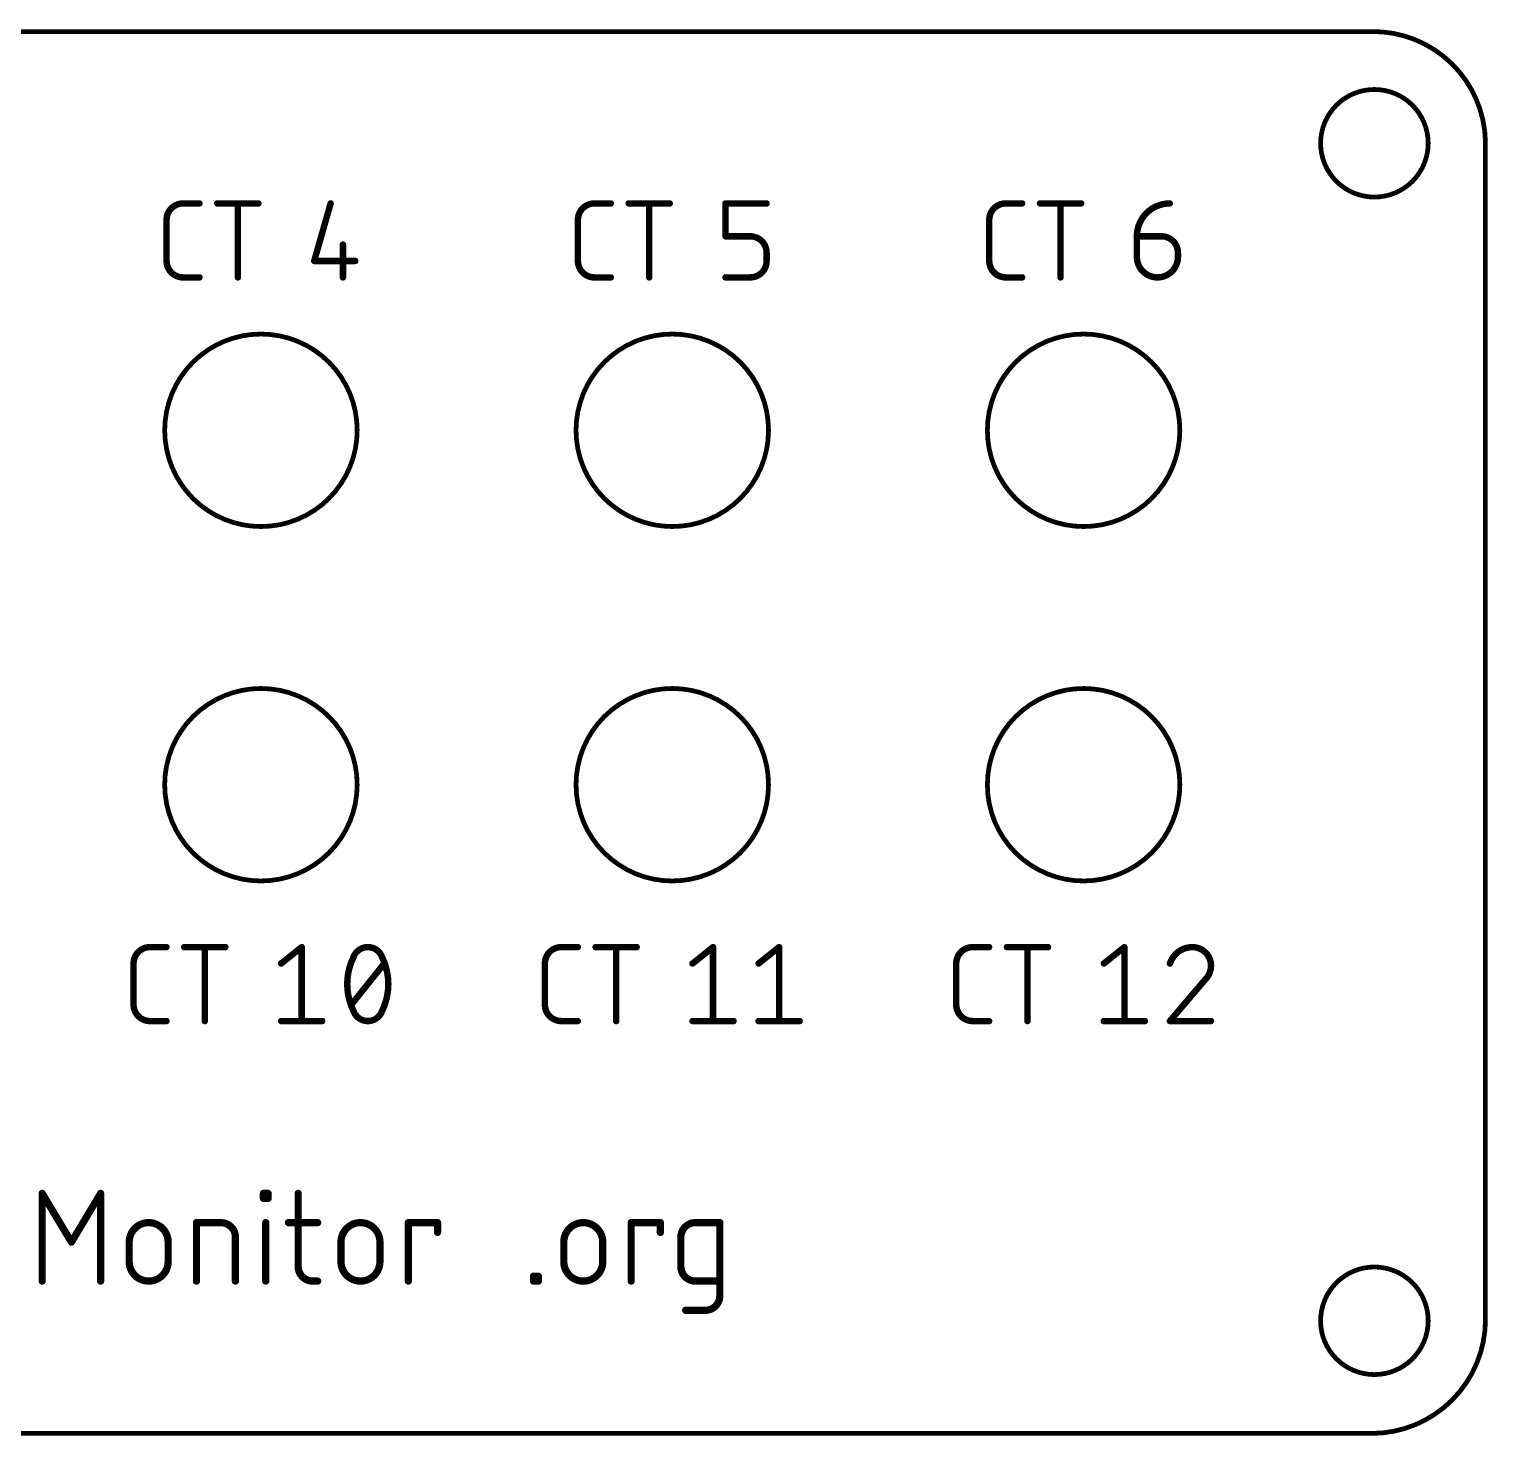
# Model space of a CAD drawing. Extents: x 0 to 91.6, y 0 to 44.5.
# Drawn here: x 45.48 to 91.58, y 0.03 to 44.48 of the extents above; entities that cross this region are included whole.
import ezdxf

# ---------------------------------------------------------------- set-up
doc = ezdxf.new("R2010")
doc.units = 0
doc.layers.add('158', color=7, linetype='CONTINUOUS')
doc.layers.add('20', color=31, linetype='CONTINUOUS')

msp = doc.modelspace()

# ---------------------------------------------------------------- linework, layer by layer
at = {"layer": '158'}
for points, const_width in [([(45.9439, 7.6857, 1), (45.8296, 7.6857)], 0.1143), ([(45.9358, 7.7151, 1), (45.8378, 7.6563)], 0.1143), ([(47.7915, 7.6857, 1), (47.6772, 7.6857)], 0.1143), ([(47.7834, 7.6563, 1), (47.6854, 7.7151)], 0.1143), ([(52.9332, 7.6857, 1), (52.8189, 7.6857)], 0.1143), ([(52.8189, 7.5317, 1), (52.9332, 7.5317)], 0.1143), ([(52.8761, 7.7429, 1), (52.8761, 7.6286)], 0.1143), ([(52.8761, 7.5889, 1), (52.8761, 7.4746)], 0.1143), ([(53.0872, 7.6857, 1), (52.9729, 7.6857)], 0.1143), ([(52.9729, 7.5317, 1), (53.0872, 7.5317)], 0.1143), ([(53.03, 7.6286, 1), (53.03, 7.7429)], 0.1143), ([(53.03, 7.4746, 1), (53.03, 7.5889)], 0.1143), ([(54.0341, 7.6857, 1), (53.9198, 7.6857)], 0.1143), ([(49.8677, 6.146, 1), (48.6359, 6.146)], 0.2286), ([(50.8193, 6.7619, 1), (50.705, 6.7619)], 0.1143), ([(50.7622, 6.8191, 1), (50.7622, 6.7048)], 0.1143), ([(51.9939, 6.3, 0.4142), (51.532, 6.7619)], 0.2286), ([(51.532, 6.8191, 1), (51.532, 6.7048)], 0.1143), ([(51.532, 6.7048, 1), (51.532, 6.8191)], 0.1143), ([(53.0102, 6.7619, 1), (52.8959, 6.7619)], 0.1143), ([(53.6691, 6.8191, 1), (53.6691, 6.7048)], 0.1143), ([(54.5929, 6.7048, 1), (54.5929, 6.8191)], 0.1143), ([(56.5614, 6.146, 1), (55.3297, 6.146)], 0.2286), ([(57.5156, 6.7619, 1), (57.4013, 6.7619)], 0.1143), ([(57.4585, 6.8191, 1), (57.4585, 6.7048)], 0.1143), ([(58.4394, 6.7619, 1), (58.3251, 6.7619)], 0.1143), ([(58.3251, 6.454, 1), (58.4394, 6.454)], 0.1143), ([(58.3823, 6.7048, 1), (58.3823, 6.8191)], 0.1143), ([(46.7616, 6.1754, 1), (46.8596, 6.1166)], 0.1143), ([(46.7616, 6.1166, 1), (46.8596, 6.1754)], 0.1143), ([(48.6931, 6.146, 1), (48.5788, 6.146)], 0.1143), ([(48.5788, 6.146, 1), (48.6931, 6.146)], 0.1143), ([(49.9248, 6.146, 1), (49.8105, 6.146)], 0.1143), ([(49.8105, 6.146, 1), (49.9248, 6.146)], 0.1143), ([(52.0511, 6.3, 1), (51.9368, 6.3)], 0.1143), ([(51.9368, 6.3, 1), (52.0511, 6.3)], 0.1143), ([(55.3868, 6.146, 1), (55.2725, 6.146)], 0.1143), ([(55.2725, 6.146, 1), (55.3868, 6.146)], 0.1143), ([(56.6185, 6.146, 1), (56.5042, 6.146)], 0.1143), ([(56.5042, 6.146, 1), (56.6185, 6.146)], 0.1143), ([(48.6359, 5.5302, 1), (49.8677, 5.5302)], 0.2286), ([(48.6931, 5.5302, 1), (48.5788, 5.5302)], 0.1143), ([(48.5788, 5.5302, 1), (48.6931, 5.5302)], 0.1143), ([(49.9248, 5.5302, 1), (49.8105, 5.5302)], 0.1143), ([(49.8105, 5.5302, 1), (49.9248, 5.5302)], 0.1143), ([(55.3297, 5.5302, 1), (56.5614, 5.5302)], 0.2286), ([(55.3868, 5.5302, 1), (55.2725, 5.5302)], 0.1143), ([(55.2725, 5.5302, 1), (55.3868, 5.5302)], 0.1143), ([(56.6185, 5.5302, 1), (56.5042, 5.5302)], 0.1143), ([(56.5042, 5.5302, 1), (56.6185, 5.5302)], 0.1143), ([(53.977, 5.3762, 0.4142), (54.4389, 4.9143)], 0.2286), ([(54.0341, 5.3762, 1), (53.9198, 5.3762)], 0.1143), ([(53.9198, 5.3762, 1), (54.0341, 5.3762)], 0.1143), ([(45.8296, 4.9143, 1), (45.9439, 4.9143)], 0.1143), ([(47.6772, 4.9143, 1), (47.7915, 4.9143)], 0.1143), ([(50.705, 4.9143, 1), (50.8193, 4.9143)], 0.1143), ([(51.9368, 4.9143, 1), (52.0511, 4.9143)], 0.1143), ([(52.8959, 4.9143, 1), (53.0102, 4.9143)], 0.1143), ([(54.4389, 4.9714, 1), (54.4389, 4.8571)], 0.1143), ([(54.4389, 4.8571, 1), (54.4389, 4.9714)], 0.1143), ([(54.5929, 4.8571, 1), (54.5929, 4.9714)], 0.1143), ([(57.4013, 4.9143, 1), (57.5156, 4.9143)], 0.1143)]:
    msp.add_lwpolyline(points, format="xyb", dxfattribs=dict(at, const_width=const_width))
at = {"layer": '158', "const_width": 0.2286}
for points in [[(45.8868, 4.9143), (45.8868, 7.6857)], [(45.8868, 7.6857), (46.8106, 6.146)], [(46.8106, 6.146), (47.7344, 7.6857)], [(47.7344, 7.6857), (47.7344, 4.9143)], [(52.8761, 7.5317), (52.8761, 7.6857)], [(52.8761, 7.6857), (53.03, 7.6857)], [(53.03, 7.5317), (52.8761, 7.5317)], [(53.03, 7.6857), (53.03, 7.5317)], [(53.977, 7.6857), (53.977, 5.3762)], [(50.7622, 4.9143), (50.7622, 6.7619)], [(50.7622, 6.7619), (51.532, 6.7619)], [(52.953, 4.9143), (52.953, 6.7619)], [(53.6691, 6.7619), (54.5929, 6.7619)], [(57.4585, 4.9143), (57.4585, 6.7619)], [(57.4585, 6.7619), (58.3823, 6.7619)], [(58.3823, 6.7619), (58.3823, 6.454)], [(48.6359, 5.5302), (48.6359, 6.146)], [(49.8677, 6.146), (49.8677, 5.5302)], [(51.9939, 6.3), (51.9939, 4.9143)], [(55.3297, 5.5302), (55.3297, 6.146)], [(56.5614, 6.146), (56.5614, 5.5302)], [(54.4389, 4.9143), (54.5929, 4.9143)]]:
    msp.add_lwpolyline(points, dxfattribs=at)
at = {"layer": '20'}
for points, const_width in [([(87.9, 44.4), (3.6, 44.4)], 0.15), ([(91.5, 3.7), (91.5, 40.9)], 0.15), ([(50.3375, 38.9684), (50.8568, 38.9684)], 0.2032), ([(51.4213, 38.9684), (52.7195, 38.9684)], 0.2032), ([(52.0704, 36.6316), (52.0704, 38.9684)], 0.2032), ([(55.0028, 38.9684), (54.4835, 37.1509)], 0.2032), ([(63.3375, 38.9684), (63.8568, 38.9684)], 0.2032), ([(64.4213, 38.9684), (65.7195, 38.9684)], 0.2032), ([(65.0704, 36.6316), (65.0704, 38.9684)], 0.2032), ([(67.4835, 37.9298), (67.4835, 38.9684)], 0.2032), ([(67.4835, 38.9684), (68.7818, 38.9684)], 0.2032), ([(76.3375, 38.9684), (76.8568, 38.9684)], 0.2032), ([(77.4213, 38.9684), (78.7195, 38.9684)], 0.2032), ([(78.0704, 36.6316), (78.0704, 38.9684)], 0.2032), ([(49.8182, 37.1509), (49.8182, 38.4491)], 0.2032), ([(62.8183, 37.1509), (62.8183, 38.4491)], 0.2032), ([(75.8183, 37.1509), (75.8183, 38.4491)], 0.2032), ([(68.2625, 37.9298), (67.4835, 37.9298)], 0.2032), ([(80.4835, 37.9298), (81.2625, 37.9298)], 0.2032), ([(80.4835, 37.2807), (80.4835, 37.9298)], 0.2032), ([(55.3923, 37.6702), (55.3923, 36.6316)], 0.2032), ([(68.7818, 37.1509), (68.7818, 37.4105)], 0.2032), ([(81.7818, 37.4105), (81.7818, 37.2807)], 0.2032), ([(54.4835, 37.1509), (55.7818, 37.1509)], 0.2032), ([(50.8568, 36.6316), (50.3375, 36.6316)], 0.2032), ([(63.8568, 36.6316), (63.3375, 36.6316)], 0.2032), ([(67.4835, 36.6316), (68.2625, 36.6316)], 0.2032), ([(76.8568, 36.6316), (76.3375, 36.6316)], 0.2032), ([(49.2936, 15.4684), (49.8129, 15.4684)], 0.2032), ([(50.3774, 15.4684), (51.6756, 15.4684)], 0.2032), ([(51.0265, 13.1316), (51.0265, 15.4684)], 0.2032), ([(53.4396, 14.9491), (54.0887, 15.4684)], 0.2032), ([(54.0887, 15.4684), (54.0887, 13.1316)], 0.2032), ([(62.2936, 15.4684), (62.8129, 15.4684)], 0.2032), ([(63.3774, 15.4684), (64.6756, 15.4684)], 0.2032), ([(64.0265, 13.1316), (64.0265, 15.4684)], 0.2032), ([(66.4396, 14.9491), (67.0887, 15.4684)], 0.2032), ([(67.0887, 15.4684), (67.0887, 13.1316)], 0.2032), ([(68.5275, 14.9491), (69.1766, 15.4684)], 0.2032), ([(69.1766, 15.4684), (69.1766, 13.1316)], 0.2032), ([(75.2936, 15.4684), (75.8129, 15.4684)], 0.2032), ([(76.3774, 15.4684), (77.6756, 15.4684)], 0.2032), ([(77.0265, 13.1316), (77.0265, 15.4684)], 0.2032), ([(79.4396, 14.9491), (80.0887, 15.4684)], 0.2032), ([(80.0887, 15.4684), (80.0887, 13.1316)], 0.2032), ([(48.7743, 13.6509), (48.7743, 14.9491)], 0.2032), ([(55.6573, 13.6509), (56.6959, 14.9491)], 0.2032), ([(61.7743, 13.6509), (61.7743, 14.9491)], 0.2032), ([(74.7743, 13.6509), (74.7743, 14.9491)], 0.2032), ([(82.631, 14.4298), (81.5275, 13.1316)], 0.2032), ([(49.8129, 13.1316), (49.2936, 13.1316)], 0.2032), ([(53.4396, 13.1316), (54.7378, 13.1316)], 0.2032), ([(62.8129, 13.1316), (62.2936, 13.1316)], 0.2032), ([(66.4396, 13.1316), (67.7378, 13.1316)], 0.2032), ([(68.5275, 13.1316), (69.8257, 13.1316)], 0.2032), ([(75.8129, 13.1316), (75.2936, 13.1316)], 0.2032), ([(79.4396, 13.1316), (80.7378, 13.1316)], 0.2032), ([(81.5275, 13.1316), (82.8257, 13.1316)], 0.2032), ([(64.5005, 4.9143), (64.5005, 6.7619)], 0.2286), ([(64.5005, 6.7619), (65.4243, 6.7619)], 0.2286), ([(65.4243, 6.7619), (65.4243, 6.454)], 0.2286), ([(66.5328, 6.7619), (67.3027, 6.7619)], 0.2286), ([(67.3027, 6.7619), (67.3027, 4.4524)], 0.2286), ([(62.3717, 5.5302), (62.3717, 6.146)], 0.2286), ([(63.6034, 6.146), (63.6034, 5.5302)], 0.2286), ([(66.0709, 5.3762), (66.0709, 6.3)], 0.2286), ([(61.4143, 4.9143), (61.4143, 5.0683)], 0.2286), ([(61.4143, 5.0683), (61.5683, 5.0683)], 0.2286), ([(61.5683, 5.0683), (61.5683, 4.9143)], 0.2286), ([(61.5683, 4.9143), (61.4143, 4.9143)], 0.2286), ([(67.3027, 4.9143), (66.5328, 4.9143)], 0.2286), ([(66.8408, 3.9905), (66.2249, 3.9905)], 0.2286), ([(87.9, 0.1), (3.7, 0.1)], 0.15)]:
    msp.add_lwpolyline(points, dxfattribs=dict(at, const_width=const_width))
for points, const_width in [([(91.5, 40.9, 0.4142), (87.9, 44.4)], 0.15), ([(87.8995, 44.4375, 1), (87.9005, 44.3625)], 0.075), ([(87.9, 44.3625, 1), (87.9, 44.4375)], 0.075), ([(87.99, 39.17, 1), (87.99, 42.57, 1), (87.99, 39.17)], 0.15), ([(91.5375, 40.9, 1), (91.4625, 40.9)], 0.075), ([(91.4625, 40.8995, 1), (91.5375, 40.9005)], 0.075), ([(50.3375, 38.9684, 0.4142), (49.8182, 38.4491)], 0.2032), ([(50.3375, 39.0192, 1), (50.3375, 38.9176)], 0.1016), ([(50.3375, 38.9176, 1), (50.3375, 39.0192)], 0.1016), ([(50.8568, 38.9176, 1), (50.8568, 39.0192)], 0.1016), ([(51.4213, 39.0192, 1), (51.4213, 38.9176)], 0.1016), ([(52.1212, 38.9684, 1), (52.0196, 38.9684)], 0.1016), ([(52.7195, 38.9176, 1), (52.7195, 39.0192)], 0.1016), ([(55.0517, 38.9544, 1), (54.954, 38.9824)], 0.1016), ([(63.3375, 38.9684, 0.4142), (62.8183, 38.4491)], 0.2032), ([(63.3375, 39.0192, 1), (63.3375, 38.9176)], 0.1016), ([(63.3375, 38.9176, 1), (63.3375, 39.0192)], 0.1016), ([(63.8568, 38.9176, 1), (63.8568, 39.0192)], 0.1016), ([(64.4213, 39.0192, 1), (64.4213, 38.9176)], 0.1016), ([(65.1212, 38.9684, 1), (65.0196, 38.9684)], 0.1016), ([(65.7195, 38.9176, 1), (65.7195, 39.0192)], 0.1016), ([(67.5343, 38.9684, 1), (67.4327, 38.9684)], 0.1016), ([(67.4835, 39.0192, 1), (67.4835, 38.9176)], 0.1016), ([(68.7818, 38.9176, 1), (68.7818, 39.0192)], 0.1016), ([(76.3375, 38.9684, 0.4142), (75.8183, 38.4491)], 0.2032), ([(76.3375, 39.0192, 1), (76.3375, 38.9176)], 0.1016), ([(76.3375, 38.9176, 1), (76.3375, 39.0192)], 0.1016), ([(76.8568, 38.9176, 1), (76.8568, 39.0192)], 0.1016), ([(77.4213, 39.0192, 1), (77.4213, 38.9176)], 0.1016), ([(78.1212, 38.9684, 1), (78.0196, 38.9684)], 0.1016), ([(78.7195, 38.9176, 1), (78.7195, 39.0192)], 0.1016), ([(81.5221, 38.9684, 0.4142), (80.4835, 37.9298)], 0.2032), ([(81.5221, 38.9176, 1), (81.5221, 39.0192)], 0.1016), ([(49.8691, 38.4491, 1), (49.7674, 38.4491)], 0.1016), ([(49.7674, 38.4491, 1), (49.8691, 38.4491)], 0.1016), ([(62.8691, 38.4491, 1), (62.7675, 38.4491)], 0.1016), ([(62.7675, 38.4491, 1), (62.8691, 38.4491)], 0.1016), ([(75.8691, 38.4491, 1), (75.7675, 38.4491)], 0.1016), ([(75.7675, 38.4491, 1), (75.8691, 38.4491)], 0.1016), ([(67.4835, 37.9806, 1), (67.4835, 37.879)], 0.1016), ([(67.4327, 37.9298, 1), (67.5343, 37.9298)], 0.1016), ([(68.7818, 37.4105, 0.4142), (68.2625, 37.9298)], 0.2032), ([(68.2625, 37.9806, 1), (68.2625, 37.879)], 0.1016), ([(68.2625, 37.879, 1), (68.2625, 37.9806)], 0.1016), ([(80.4835, 37.9806, 1), (80.4835, 37.879)], 0.1016), ([(80.5343, 37.9298, 1), (80.4327, 37.9298)], 0.1016), ([(80.4327, 37.9298, 1), (80.5343, 37.9298)], 0.1016), ([(81.7818, 37.4105, 0.4142), (81.2625, 37.9298)], 0.2032), ([(81.2625, 37.9806, 1), (81.2625, 37.879)], 0.1016), ([(81.2625, 37.879, 1), (81.2625, 37.9806)], 0.1016), ([(55.4431, 37.6702, 1), (55.3415, 37.6702)], 0.1016), ([(68.8326, 37.4105, 1), (68.731, 37.4105)], 0.1016), ([(68.731, 37.4105, 1), (68.8326, 37.4105)], 0.1016), ([(80.4835, 37.2807, 1), (81.7818, 37.2807)], 0.2032), ([(80.5343, 37.2807, 1), (80.4327, 37.2807)], 0.1016), ([(81.8326, 37.4105, 1), (81.731, 37.4105)], 0.1016), ([(81.731, 37.4105, 1), (81.8326, 37.4105)], 0.1016), ([(81.8326, 37.2807, 1), (81.731, 37.2807)], 0.1016), ([(49.8691, 37.1509, 1), (49.7674, 37.1509)], 0.1016), ([(49.8182, 37.1509, 0.4142), (50.3375, 36.6316)], 0.2032), ([(49.7674, 37.1509, 1), (49.8691, 37.1509)], 0.1016), ([(54.4835, 37.2017, 1), (54.4835, 37.1001)], 0.1016), ([(54.4347, 37.1648, 1), (54.5324, 37.1369)], 0.1016), ([(55.7818, 37.1001, 1), (55.7818, 37.2017)], 0.1016), ([(62.8183, 37.1509, 0.4142), (63.3375, 36.6316)], 0.2032), ([(62.8691, 37.1509, 1), (62.7675, 37.1509)], 0.1016), ([(62.7675, 37.1509, 1), (62.8691, 37.1509)], 0.1016), ([(68.2625, 36.6316, 0.4142), (68.7818, 37.1509)], 0.2032), ([(68.8326, 37.1509, 1), (68.731, 37.1509)], 0.1016), ([(68.731, 37.1509, 1), (68.8326, 37.1509)], 0.1016), ([(75.8183, 37.1509, 0.4142), (76.3375, 36.6316)], 0.2032), ([(75.8691, 37.1509, 1), (75.7675, 37.1509)], 0.1016), ([(75.7675, 37.1509, 1), (75.8691, 37.1509)], 0.1016), ([(80.4327, 37.2807, 1), (80.5343, 37.2807)], 0.1016), ([(81.731, 37.2807, 1), (81.8326, 37.2807)], 0.1016), ([(50.3375, 36.6824, 1), (50.3375, 36.5808)], 0.1016), ([(50.3375, 36.5808, 1), (50.3375, 36.6824)], 0.1016), ([(50.8568, 36.5808, 1), (50.8568, 36.6824)], 0.1016), ([(52.0196, 36.6316, 1), (52.1212, 36.6316)], 0.1016), ([(55.3415, 36.6316, 1), (55.4431, 36.6316)], 0.1016), ([(63.3375, 36.6824, 1), (63.3375, 36.5808)], 0.1016), ([(63.3375, 36.5808, 1), (63.3375, 36.6824)], 0.1016), ([(63.8568, 36.5808, 1), (63.8568, 36.6824)], 0.1016), ([(65.0196, 36.6316, 1), (65.1212, 36.6316)], 0.1016), ([(67.4835, 36.6824, 1), (67.4835, 36.5808)], 0.1016), ([(68.2625, 36.6824, 1), (68.2625, 36.5808)], 0.1016), ([(68.2625, 36.5808, 1), (68.2625, 36.6824)], 0.1016), ([(76.3375, 36.6824, 1), (76.3375, 36.5808)], 0.1016), ([(76.3375, 36.5808, 1), (76.3375, 36.6824)], 0.1016), ([(76.8568, 36.5808, 1), (76.8568, 36.6824)], 0.1016), ([(78.0196, 36.6316, 1), (78.1212, 36.6316)], 0.1016), ([(52.8, 28.7586, 1), (52.8, 34.8414, 1), (52.8, 28.7586)], 0.15), ([(65.8, 28.7586, 1), (65.8, 34.8414, 1), (65.8, 28.7586)], 0.15), ([(78.8, 28.7586, 1), (78.8, 34.8414, 1), (78.8, 28.7586)], 0.15), ([(52.8, 17.5586, 1), (52.8, 23.6414, 1), (52.8, 17.5586)], 0.15), ([(65.8, 17.5586, 1), (65.8, 23.6414, 1), (65.8, 17.5586)], 0.15), ([(78.8, 17.5586, 1), (78.8, 23.6414, 1), (78.8, 17.5586)], 0.15), ([(49.2936, 15.4684, 0.4142), (48.7743, 14.9491)], 0.2032), ([(49.2936, 15.5192, 1), (49.2936, 15.4176)], 0.1016), ([(49.2936, 15.4176, 1), (49.2936, 15.5192)], 0.1016), ([(49.8129, 15.4176, 1), (49.8129, 15.5192)], 0.1016), ([(50.3774, 15.5192, 1), (50.3774, 15.4176)], 0.1016), ([(51.0773, 15.4684, 1), (50.9757, 15.4684)], 0.1016), ([(51.6756, 15.4176, 1), (51.6756, 15.5192)], 0.1016), ([(54.1395, 15.4684, 1), (54.0379, 15.4684)], 0.1016), ([(54.1204, 15.4287, 1), (54.057, 15.5081)], 0.1016), ([(55.7222, 15.1438, 0.1139), (55.5275, 14.3)], 0.2032), ([(56.1766, 15.4684, 0.3205), (55.7222, 15.1438)], 0.2032), ([(55.7679, 15.1216, 1), (55.6765, 15.1661)], 0.1016), ([(56.631, 15.1438, 0.3205), (56.1766, 15.4684)], 0.2032), ([(56.1766, 15.5192, 1), (56.1766, 15.4176)], 0.1016), ([(56.1766, 15.4176, 1), (56.1766, 15.5192)], 0.1016), ([(56.8257, 14.3, 0.1139), (56.631, 15.1438)], 0.2032), ([(56.6766, 15.1661, 1), (56.5853, 15.1216)], 0.1016), ([(62.2936, 15.4684, 0.4142), (61.7743, 14.9491)], 0.2032), ([(62.2936, 15.5192, 1), (62.2936, 15.4176)], 0.1016), ([(62.2936, 15.4176, 1), (62.2936, 15.5192)], 0.1016), ([(62.8129, 15.4176, 1), (62.8129, 15.5192)], 0.1016), ([(63.3774, 15.5192, 1), (63.3774, 15.4176)], 0.1016), ([(64.0773, 15.4684, 1), (63.9757, 15.4684)], 0.1016), ([(64.6756, 15.4176, 1), (64.6756, 15.5192)], 0.1016), ([(67.1395, 15.4684, 1), (67.0379, 15.4684)], 0.1016), ([(67.1204, 15.4287, 1), (67.057, 15.5081)], 0.1016), ([(69.2274, 15.4684, 1), (69.1258, 15.4684)], 0.1016), ([(69.2083, 15.4287, 1), (69.1448, 15.5081)], 0.1016), ([(75.2936, 15.4684, 0.4142), (74.7743, 14.9491)], 0.2032), ([(75.2936, 15.5192, 1), (75.2936, 15.4176)], 0.1016), ([(75.2936, 15.4176, 1), (75.2936, 15.5192)], 0.1016), ([(75.8129, 15.4176, 1), (75.8129, 15.5192)], 0.1016), ([(76.3774, 15.5192, 1), (76.3774, 15.4176)], 0.1016), ([(77.0773, 15.4684, 1), (76.9757, 15.4684)], 0.1016), ([(77.6756, 15.4176, 1), (77.6756, 15.5192)], 0.1016), ([(80.1395, 15.4684, 1), (80.0379, 15.4684)], 0.1016), ([(80.1204, 15.4287, 1), (80.057, 15.5081)], 0.1016), ([(82.2415, 15.4684, 0.3252), (81.5275, 14.9491)], 0.2032), ([(82.8257, 14.8842, 0.4142), (82.2415, 15.4684)], 0.2032), ([(82.2415, 15.5192, 1), (82.2415, 15.4176)], 0.1016), ([(82.2415, 15.4176, 1), (82.2415, 15.5192)], 0.1016), ([(48.8251, 14.9491, 1), (48.7235, 14.9491)], 0.1016), ([(48.7235, 14.9491, 1), (48.8251, 14.9491)], 0.1016), ([(53.4079, 14.9888, 1), (53.4713, 14.9094)], 0.1016), ([(55.6741, 15.1603, 1), (55.7703, 15.1274)], 0.1016), ([(56.5829, 15.1274, 1), (56.679, 15.1603)], 0.1016), ([(56.7355, 14.9174, 1), (56.6562, 14.9808)], 0.1016), ([(61.8251, 14.9491, 1), (61.7235, 14.9491)], 0.1016), ([(61.7235, 14.9491, 1), (61.8251, 14.9491)], 0.1016), ([(66.4079, 14.9888, 1), (66.4713, 14.9094)], 0.1016), ([(68.4957, 14.9888, 1), (68.5592, 14.9094)], 0.1016), ([(74.8251, 14.9491, 1), (74.7235, 14.9491)], 0.1016), ([(74.7235, 14.9491, 1), (74.8251, 14.9491)], 0.1016), ([(79.4079, 14.9888, 1), (79.4713, 14.9094)], 0.1016), ([(81.4791, 14.9648, 1), (81.5758, 14.9335)], 0.1016), ([(82.631, 14.4298, 0.2053), (82.8257, 14.8842)], 0.2032), ([(82.8765, 14.8842, 1), (82.7749, 14.8842)], 0.1016), ([(82.7749, 14.8842, 1), (82.8765, 14.8842)], 0.1016), ([(55.5275, 14.3, 0.1139), (55.7222, 13.4562)], 0.2032), ([(55.5783, 14.3, 1), (55.4767, 14.3)], 0.1016), ([(55.4767, 14.3, 1), (55.5783, 14.3)], 0.1016), ([(56.631, 13.4562, 0.1139), (56.8257, 14.3)], 0.2032), ([(56.8765, 14.3, 1), (56.7749, 14.3)], 0.1016), ([(56.7749, 14.3, 1), (56.8765, 14.3)], 0.1016), ([(82.5959, 14.4666, 1), (82.666, 14.393)], 0.1016), ([(82.6697, 14.3969, 1), (82.5922, 14.4627)], 0.1016), ([(48.7743, 13.6509, 0.4142), (49.2936, 13.1316)], 0.2032), ([(48.8251, 13.6509, 1), (48.7235, 13.6509)], 0.1016), ([(48.7235, 13.6509, 1), (48.8251, 13.6509)], 0.1016), ([(55.6176, 13.6826, 1), (55.697, 13.6192)], 0.1016), ([(55.7222, 13.4562, 0.3205), (56.1766, 13.1316)], 0.2032), ([(55.7703, 13.4726, 1), (55.6741, 13.4397)], 0.1016), ([(55.6765, 13.4339, 1), (55.7679, 13.4784)], 0.1016), ([(56.1766, 13.1316, 0.3205), (56.631, 13.4562)], 0.2032), ([(56.5853, 13.4784, 1), (56.6766, 13.4339)], 0.1016), ([(56.679, 13.4397, 1), (56.5829, 13.4726)], 0.1016), ([(61.7743, 13.6509, 0.4142), (62.2936, 13.1316)], 0.2032), ([(61.8251, 13.6509, 1), (61.7235, 13.6509)], 0.1016), ([(61.7235, 13.6509, 1), (61.8251, 13.6509)], 0.1016), ([(74.7743, 13.6509, 0.4142), (75.2936, 13.1316)], 0.2032), ([(74.8251, 13.6509, 1), (74.7235, 13.6509)], 0.1016), ([(74.7235, 13.6509, 1), (74.8251, 13.6509)], 0.1016), ([(49.2936, 13.1824, 1), (49.2936, 13.0808)], 0.1016), ([(49.2936, 13.0808, 1), (49.2936, 13.1824)], 0.1016), ([(49.8129, 13.0808, 1), (49.8129, 13.1824)], 0.1016), ([(50.9757, 13.1316, 1), (51.0773, 13.1316)], 0.1016), ([(53.4396, 13.1824, 1), (53.4396, 13.0808)], 0.1016), ([(54.0379, 13.1316, 1), (54.1395, 13.1316)], 0.1016), ([(54.7378, 13.0808, 1), (54.7378, 13.1824)], 0.1016), ([(56.1766, 13.1824, 1), (56.1766, 13.0808)], 0.1016), ([(56.1766, 13.0808, 1), (56.1766, 13.1824)], 0.1016), ([(62.2936, 13.1824, 1), (62.2936, 13.0808)], 0.1016), ([(62.2936, 13.0808, 1), (62.2936, 13.1824)], 0.1016), ([(62.8129, 13.0808, 1), (62.8129, 13.1824)], 0.1016), ([(63.9757, 13.1316, 1), (64.0773, 13.1316)], 0.1016), ([(66.4396, 13.1824, 1), (66.4396, 13.0808)], 0.1016), ([(67.0379, 13.1316, 1), (67.1395, 13.1316)], 0.1016), ([(67.7378, 13.0808, 1), (67.7378, 13.1824)], 0.1016), ([(68.5275, 13.1824, 1), (68.5275, 13.0808)], 0.1016), ([(69.1258, 13.1316, 1), (69.2274, 13.1316)], 0.1016), ([(69.8257, 13.0808, 1), (69.8257, 13.1824)], 0.1016), ([(75.2936, 13.1824, 1), (75.2936, 13.0808)], 0.1016), ([(75.2936, 13.0808, 1), (75.2936, 13.1824)], 0.1016), ([(75.8129, 13.0808, 1), (75.8129, 13.1824)], 0.1016), ([(76.9757, 13.1316, 1), (77.0773, 13.1316)], 0.1016), ([(79.4396, 13.1824, 1), (79.4396, 13.0808)], 0.1016), ([(80.0379, 13.1316, 1), (80.1395, 13.1316)], 0.1016), ([(80.7378, 13.0808, 1), (80.7378, 13.1824)], 0.1016), ([(81.5275, 13.1824, 1), (81.5275, 13.0808)], 0.1016), ([(81.4888, 13.1645, 1), (81.5662, 13.0987)], 0.1016), ([(82.8257, 13.0808, 1), (82.8257, 13.1824)], 0.1016), ([(63.6034, 6.146, 1), (62.3717, 6.146)], 0.2286), ([(64.5576, 6.7619, 1), (64.4433, 6.7619)], 0.1143), ([(64.5005, 6.8191, 1), (64.5005, 6.7048)], 0.1143), ([(65.4814, 6.7619, 1), (65.3671, 6.7619)], 0.1143), ([(65.3671, 6.454, 1), (65.4814, 6.454)], 0.1143), ([(65.4243, 6.7048, 1), (65.4243, 6.8191)], 0.1143), ([(66.5328, 6.7619, 0.4142), (66.0709, 6.3)], 0.2286), ([(66.5328, 6.8191, 1), (66.5328, 6.7048)], 0.1143), ([(66.5328, 6.7048, 1), (66.5328, 6.8191)], 0.1143), ([(67.3598, 6.7619, 1), (67.2455, 6.7619)], 0.1143), ([(67.3027, 6.7048, 1), (67.3027, 6.8191)], 0.1143), ([(62.4288, 6.146, 1), (62.3145, 6.146)], 0.1143), ([(62.3145, 6.146, 1), (62.4288, 6.146)], 0.1143), ([(63.6605, 6.146, 1), (63.5462, 6.146)], 0.1143), ([(63.5462, 6.146, 1), (63.6605, 6.146)], 0.1143), ([(66.1281, 6.3, 1), (66.0138, 6.3)], 0.1143), ([(66.0138, 6.3, 1), (66.1281, 6.3)], 0.1143), ([(62.3717, 5.5302, 1), (63.6034, 5.5302)], 0.2286), ([(62.4288, 5.5302, 1), (62.3145, 5.5302)], 0.1143), ([(62.3145, 5.5302, 1), (62.4288, 5.5302)], 0.1143), ([(63.6605, 5.5302, 1), (63.5462, 5.5302)], 0.1143), ([(63.5462, 5.5302, 1), (63.6605, 5.5302)], 0.1143), ([(61.4715, 5.0683, 1), (61.3572, 5.0683)], 0.1143), ([(61.4143, 5.1254, 1), (61.4143, 5.0111)], 0.1143), ([(61.6254, 5.0683, 1), (61.5111, 5.0683)], 0.1143), ([(61.5683, 5.0111, 1), (61.5683, 5.1254)], 0.1143), ([(66.0709, 5.3762, 0.4142), (66.5328, 4.9143)], 0.2286), ([(66.1281, 5.3762, 1), (66.0138, 5.3762)], 0.1143), ([(66.0138, 5.3762, 1), (66.1281, 5.3762)], 0.1143), ([(87.99, 1.96, 1), (87.99, 5.36, 1), (87.99, 1.96)], 0.15), ([(61.4143, 4.9714, 1), (61.4143, 4.8571)], 0.1143), ([(61.3572, 4.9143, 1), (61.4715, 4.9143)], 0.1143), ([(61.5111, 4.9143, 1), (61.6254, 4.9143)], 0.1143), ([(61.5683, 4.8571, 1), (61.5683, 4.9714)], 0.1143), ([(64.4433, 4.9143, 1), (64.5576, 4.9143)], 0.1143), ([(66.5328, 4.9714, 1), (66.5328, 4.8571)], 0.1143), ([(66.5328, 4.8571, 1), (66.5328, 4.9714)], 0.1143), ([(67.3027, 4.8571, 1), (67.3027, 4.9714)], 0.1143), ([(66.8408, 3.9905, 0.4142), (67.3027, 4.4524)], 0.2286), ([(67.3598, 4.4524, 1), (67.2455, 4.4524)], 0.1143), ([(67.2455, 4.4524, 1), (67.3598, 4.4524)], 0.1143), ([(66.2249, 4.0476, 1), (66.2249, 3.9334)], 0.1143), ([(66.8408, 4.0476, 1), (66.8408, 3.9334)], 0.1143), ([(66.8408, 3.9334, 1), (66.8408, 4.0476)], 0.1143), ([(87.9, 0.1, 0.4142), (91.5, 3.7)], 0.15), ([(91.5375, 3.7, 1), (91.4625, 3.7)], 0.075), ([(91.4625, 3.7, 1), (91.5375, 3.7)], 0.075), ([(87.9, 0.1375, 1), (87.9, 0.0625)], 0.075), ([(87.9, 0.0625, 1), (87.9, 0.1375)], 0.075)]:
    msp.add_lwpolyline(points, format="xyb", dxfattribs=dict(at, const_width=const_width))

doc.saveas('drawing.dxf')
